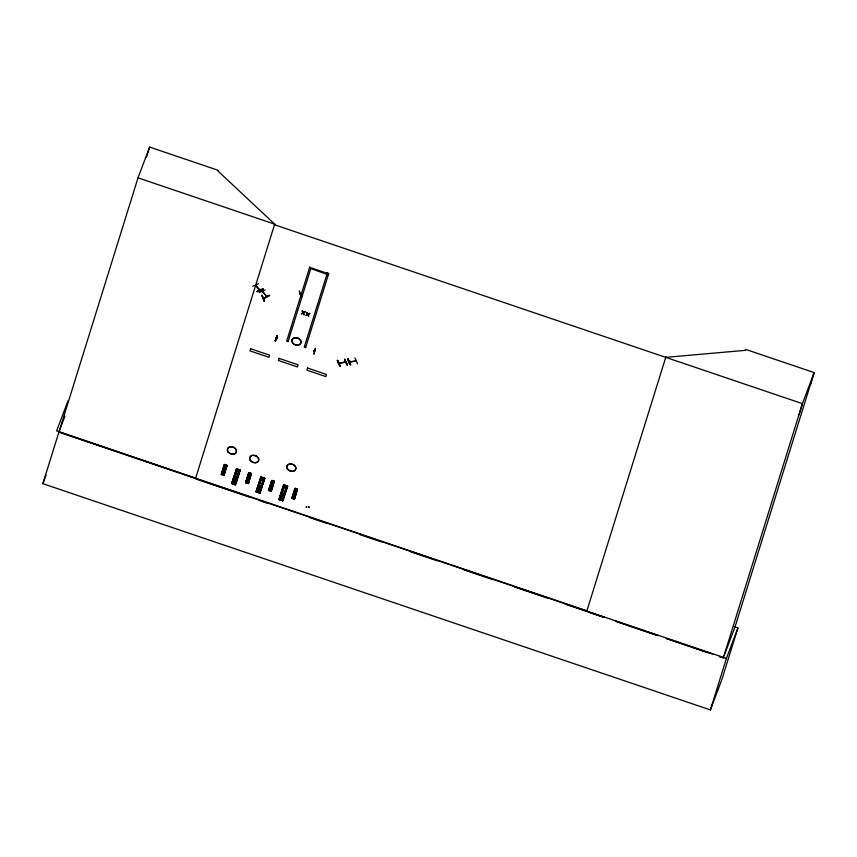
<?xml version="1.0" encoding="UTF-8"?>
<svg xmlns="http://www.w3.org/2000/svg" width="857" height="857" viewBox="0 0 857 857"><rect width="100%" height="100%" fill="white"/><g stroke="black" fill="none" stroke-linecap="round" stroke-linejoin="round"><path stroke-width="1.29" d="M306.142 507.012L306.763 506.658L306.206 507.14M309.152 507.119L308.327 507.43L309.077 507.108M338.901 363.272L345.917 361.761M345.832 362.404L345.071 362.532L345.275 361.793M350.234 361.675L350.031 361.311M263.463 297.733L263.26 298.461L264.149 298.054M299.929 293.576C300.636 294.122 299.543 294.358 299.821 293.276M586.884 610.827L58.972 431.907L138.02 177.838L149.643 147.083L217.978 170.243L217.753 170.811L274.679 224.148L274.497 224.748L802.409 403.668L814.15 372.602L745.826 349.442L745.483 350.331L665.75 357.348M799.067 414.756L802.409 403.668L723.362 657.737L719.569 656.451M810.476 384.568L813.818 373.491M734.16 626.692L737.92 627.967L721.883 679.483L710.389 709.917L42.85 483.68L58.876 432.164L64.907 416.213M146.461 157.302L149.643 147.083M195.45 478.817L274.679 224.148M274.594 224.78L274.776 224.191L138.02 177.838M224.32 464.526L221.31 474.414L224.78 464.43L226.784 465.105L223.977 475.324L227.062 465.458L224.32 464.526L221.492 474.392M222.049 474.671L225.016 464.623L222.081 474.671L221.267 474.403L223.377 475.035M221.952 474.553L224.995 464.676M226.462 465.115L223.516 475.164M223.859 475.207L227.051 465.458M288.177 341.311L286.645 341.225L309.773 266.977M288.027 341.686L310.823 268.498L309.441 268.037L328.274 274.84L325.885 273.608M247.93 483.444L251.187 473.375L249.183 472.7L246.452 482.941L249.569 473.075L248.744 472.807L245.691 482.684L248.734 472.796L251.476 473.728L248.391 483.594L250.994 473.578M245.713 482.684L248.916 472.785M250.865 473.385L248.262 483.412L245.659 482.662M305.756 347.267L304.235 347.181L327.031 273.994M305.617 347.653L328.745 273.404L326.217 272.547M271.091 491.136L268.487 490.397L271.787 480.466L274.294 481.463L271.208 491.329L274.154 481.28L273.458 481.184L270.426 491.072L271.23 491.329L270.405 491.061M268.541 490.418L271.926 480.648M268.798 490.504L271.787 480.541L272.376 480.809L269.302 490.675L272.012 480.681M269.002 490.579L272.001 480.434L274.004 481.12L270.866 491.211L273.983 481.366M270.705 491.157L274.133 481.334M297.475 489.186L294.872 488.436L291.808 498.303L292.323 498.485L295.569 488.533L292.623 498.581L295.569 488.533M291.862 498.324L295.247 488.554M292.162 498.42L295.322 488.34L297.325 489.015L294.401 499.053L292.076 498.131M297.604 489.368L296.993 489.079L293.737 498.978L296.693 488.801M297.454 489.24L294.197 499.138L297.24 489.24M294.38 499.106L297.475 489.186M665.932 356.758L586.702 611.427L565.181 604.131M814.15 372.602L735.102 626.671L724.208 655.53M710.389 709.917L726.415 658.401L737.92 627.967M275.472 341.14L277.314 335.441L275.568 340.893M275.097 340.99L276.865 335.548M277.25 335.451L275.118 340.99M277.261 338.129L277.165 338.601M314.626 350.792L313.641 351.209M315.397 348.36L313.951 354.187L315.44 348.392M256.211 285.52C253.576 283.442 260.453 292.055 259.928 289.902M260.228 289.762L260.035 290.223M262.992 291.369L262.553 292.001L262.981 291.444M262.606 291.98L262.371 291.348M266.656 296.64L266.259 296.126M231.722 483.53L236.446 468.779L240.335 469.936L235.675 484.933L231.636 483.487L236.757 468.768L237.7 469.208L232.89 483.926L232.322 483.734M231.915 483.487L236.789 468.693L237.218 469.058M237.003 468.961L232.108 483.659M237.132 469.015L232.408 483.777L231.979 483.402M237.485 468.929L232.675 483.744L237.485 469.036M239.296 469.786L234.497 484.516L235.225 484.773L239.981 470.022L239.382 469.818M239.606 469.775L234.829 484.516M239.639 469.797L234.989 484.687L240.003 470.043M261.814 477.285L256.746 492.025L261.888 477.199L257.271 492.197L256.511 491.939L261.192 476.963L256.05 491.779L260.849 477.049L264.738 478.206L260.078 493.204M256.125 491.8L260.892 477.081M256.811 492.047L261.556 477.306M258.9 492.786L264.042 477.97L259.446 492.957L258.889 492.775L264.052 478.067M264.042 477.97L259.168 492.764M260.142 493.204L259.585 493.011L264.738 478.313M259.596 493.032L264.47 478.335M259.896 493.011L264.738 478.206L264.202 478.249M283.678 484.783L278.911 499.535L283.678 484.783L287.566 485.94M280.089 499.931L279.575 499.76L284.363 485.019L284.92 485.212L280.089 499.931L279.403 499.695L284.021 484.698L279.339 499.674M279.575 499.76L284.449 485.062M279.907 499.76L284.706 484.933M281.803 500.542L286.87 485.705M281.996 500.499L286.87 485.801M282.424 500.767L287.213 486.026L282.446 500.788L287.77 486.219L287.02 485.983M282.939 500.938L287.556 485.94M68.046 400.701L56.637 430.878L195.632 478.227M42.85 483.68L46.074 475.153M252.719 286.217L258.621 283.721M255.74 284.62L255.632 285.188L255.943 284.535M256.093 285.124L256.05 285.66L256.393 284.985M257.132 291.444C262.413 291.476 267.566 285.745 257.154 291.498M259.928 289.398L259.789 290.405L259.617 289.452M262.338 290.994L266.538 296.276M262.542 290.909L262.531 291.434M262.028 295.365L264.363 301.31L261.739 295.408M265.177 289.987L259.296 292.601M263.42 297.797L263.86 298.118M263.431 298.504L269.655 295.279L263.313 298.493M263.945 297.679L264.031 298.365M264.042 297.733L263.913 298.45L269.612 295.515M266.216 295.826L266.259 296.179M264.342 301.257L262.113 295.172M266.827 296.147L266.388 296.779M276.704 337.872L276.618 338.151M276.447 338.59L277.197 338.044M299.2 290.855L301.557 296.726M300.261 293.994L300.475 293.265M303.164 313.062L301.246 313.951L302.853 312.901L302.2 310.802M304.589 311.605L303.217 312.709L302.746 310.984M303.067 313.308L304.171 314.937L303.528 312.859M303.432 313.116L305.167 311.798M307.684 314.873L305.863 315.515L307.47 314.465L306.817 312.366L307.834 314.273L309.784 313.362L308.049 314.68L308.788 316.501L307.781 314.626M313.619 351.156L313.919 350.545M313.748 351.263L314.005 350.513M314.498 350.684L314.305 351.413L313.78 350.974M339.19 362.747L339.083 363.518L339.661 362.672M339.758 362.715L339.854 362.918M340.154 366.293C336.683 355.034 336.158 362.265 340.336 366.057M346.003 361.965L339.147 363.486M348.113 358.815C346.978 359.051 349.988 365.896 350.695 364.696M344.857 359.287L347.46 365.189L344.878 359.308M349.677 361.675L349.388 362.136L349.549 361.375L349.27 361.911L356.116 360.84M350.074 362.061L350.127 361.354M354.969 357.958L357.551 363.839M355.473 360.647L355.762 360.733M355.634 360.433L355.601 361.172M356.373 360.604L356.084 361.129L356.276 360.401M356.116 361.086L349.517 362.125M300.132 293.662L299.65 293.726M309.013 507.548L308.499 506.926M339.865 366.357L337.326 360.454M348.06 358.847L350.599 364.943L347.942 359.062M276.372 338.322L277.068 338.547M337.572 360.422L340.24 366.314M259.939 492.914L256.05 491.779M278.879 499.513L282.756 500.649M246.313 482.812L249.505 473.064M294.904 488.458L295.204 488.554M344.61 359.329L347.085 365.243M255.857 285.038L260.046 290.298M262.424 291.401L266.645 296.672M309.634 267.352L328.595 273.779M302.103 311.048L302.65 311.23M304.492 311.862L305.071 312.055M306.72 312.612L307.267 312.794M309.109 313.426L309.688 313.619M224.245 465.469L226.612 466.272M248.648 473.75L251.015 474.553M271.465 481.484L273.844 482.287M294.787 489.379L297.165 490.183M58.876 432.164L726.415 658.401M196.714 479.245L251.155 497.703M258.76 500.274L267.62 503.284M309.409 517.446L325.864 523.027M360.047 534.607L381.579 541.903M410.696 551.769L437.295 560.789M463.883 569.798L493 579.664M514.532 586.959L548.716 598.55M657.565 635.444L615.808 621.282L657.523 635.551M666.414 638.444L713.238 654.309M666.382 638.561L708.118 652.777M719.505 656.655L723.297 657.951M283.528 486.198L287.074 487.44M260.699 478.463L264.256 479.706M236.296 470.193L239.842 471.436M281.428 492.604L284.974 493.846M258.61 484.869L262.156 486.112M234.197 476.599L237.743 477.831M280.946 494.103L284.492 495.335M258.118 486.369L261.664 487.601M233.715 478.099L237.26 479.331M280.518 495.432L284.063 496.664M257.689 487.697L261.235 488.929M233.286 479.427L236.832 480.659M280.025 496.921L283.571 498.163M257.196 489.186L260.753 490.418M232.793 480.916L236.339 482.148M279.703 497.917L283.249 499.16M256.875 490.183L260.421 491.425M232.472 481.913L236.018 483.144M223.441 470.386L224.502 470.739L223.441 470.386M247.855 478.656L248.905 479.009L247.855 478.656M270.673 486.39L271.733 486.744L270.673 486.39M293.994 494.296L295.044 494.65L294.047 494.2M250.63 348.745L249.965 350.867L268.937 357.294L269.601 355.173L250.63 348.745M279.082 358.387L278.429 360.508L297.4 366.935L298.054 364.814L279.082 358.387M307.545 368.028L306.881 370.16L325.853 376.587L326.517 374.466L307.545 368.028M222.359 471.554L224.727 472.357L222.359 471.554M222.627 470.664L225.005 471.468L222.627 470.664M222.938 469.657L225.316 470.461L222.938 469.657M221.834 473.225L224.213 474.028L221.834 473.225M222.049 472.55L224.416 473.353L222.049 472.55M247.041 478.934L249.408 479.738L247.041 478.934M247.352 477.927L249.719 478.742L247.352 477.927M246.238 481.495L248.616 482.298L246.238 481.495M246.452 480.82L248.819 481.623L246.452 480.82M246.762 479.824L249.13 480.627L246.762 479.824M269.591 487.558L271.958 488.361L269.591 487.558M269.859 486.669L272.237 487.472L269.859 486.669M270.169 485.673L272.547 486.476L270.169 485.673M269.066 489.229L271.444 490.033L269.066 489.229M269.28 488.565L271.648 489.368L269.28 488.565M292.901 495.464L295.279 496.267L292.901 495.464M293.18 494.575L295.547 495.378L293.18 494.575M293.49 493.568L295.858 494.371L293.49 493.568M292.387 497.135L294.754 497.938L292.387 497.135M292.591 496.46L294.969 497.264L292.591 496.46M262.992 289.077L257.036 291.691L262.992 289.109M604.421 617.426L587.966 611.855L604.41 617.458M292.558 342.843A4.692 3.567 20.7 0 0 300.475 343.839A4.692 3.567 20.7 0 0 296.329 337.808A4.692 3.567 20.7 0 0 292.558 342.843A4.692 3.567 20.7 0 0 300.518 343.721A4.692 3.567 20.7 0 0 296.372 337.701A4.692 3.567 20.7 0 0 292.601 342.736M228.005 451.896A4.692 3.567 20.7 0 0 235.9 452.892A4.692 3.567 20.7 0 0 231.765 446.872A4.692 3.567 20.7 0 0 228.005 451.896M228.101 451.703A4.66 3.546 20.7 0 0 235.943 452.689A4.66 3.546 20.7 0 0 231.84 446.711A4.66 3.546 20.7 0 0 228.101 451.703M287.427 469.068A4.692 3.567 20.7 0 0 295.322 470.065A4.692 3.567 20.7 0 0 291.187 464.044A4.692 3.567 20.7 0 0 287.427 469.068M287.513 468.886A4.66 3.546 20.7 0 0 295.365 469.861A4.66 3.546 20.7 0 0 291.251 463.894A4.66 3.546 20.7 0 0 287.513 468.886M250.308 460.466A4.692 3.567 20.7 0 0 258.203 461.452A4.692 3.567 20.7 0 0 254.068 455.442A4.692 3.567 20.7 0 0 250.308 460.466M250.405 460.263A4.66 3.546 20.7 0 0 258.257 461.248A4.66 3.546 20.7 0 0 254.143 455.271A4.66 3.546 20.7 0 0 250.405 460.263"/></g></svg>
